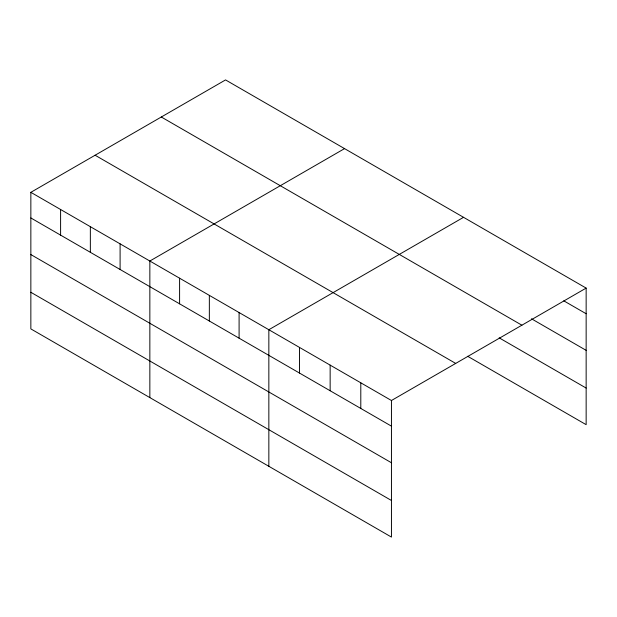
<?xml version="1.0" encoding="UTF-8"?>
<svg xmlns="http://www.w3.org/2000/svg" width="617" height="617" viewBox="0 0 617 617"><rect width="100%" height="100%" fill="white"/><g stroke="black" fill="none" stroke-linecap="round" stroke-linejoin="round"><path stroke-width="0.93" d="M30.85 192.327L391.448 400.51L391.448 537.083L30.85 328.9L30.85 192.327L225.552 79.917L586.15 288.1L586.15 424.673L467.686 356.287M344.548 148.612L149.846 261.03L149.846 397.603M463.544 217.315L268.842 329.725L268.842 466.305M391.448 400.51L586.15 288.1M563.784 300.826L586.15 313.737M531.476 318.781L586.15 350.348M161.299 117.006L521.897 325.198M499.168 337.846L586.15 388.062M95.103 155.229L455.701 363.421M30.85 217.955L391.448 426.146M30.85 254.566L391.448 462.758M30.85 292.288L391.448 500.48M360.798 382.818L360.798 408.454M330.149 365.117L330.149 390.754M299.492 347.425L299.492 373.061M239.095 312.549L239.095 338.185M209.348 295.381L209.348 321.01M179.593 278.205L179.593 303.834M120.099 243.854L120.099 269.482M90.352 226.678L90.352 252.307M60.597 209.502L60.597 235.131"/></g></svg>
